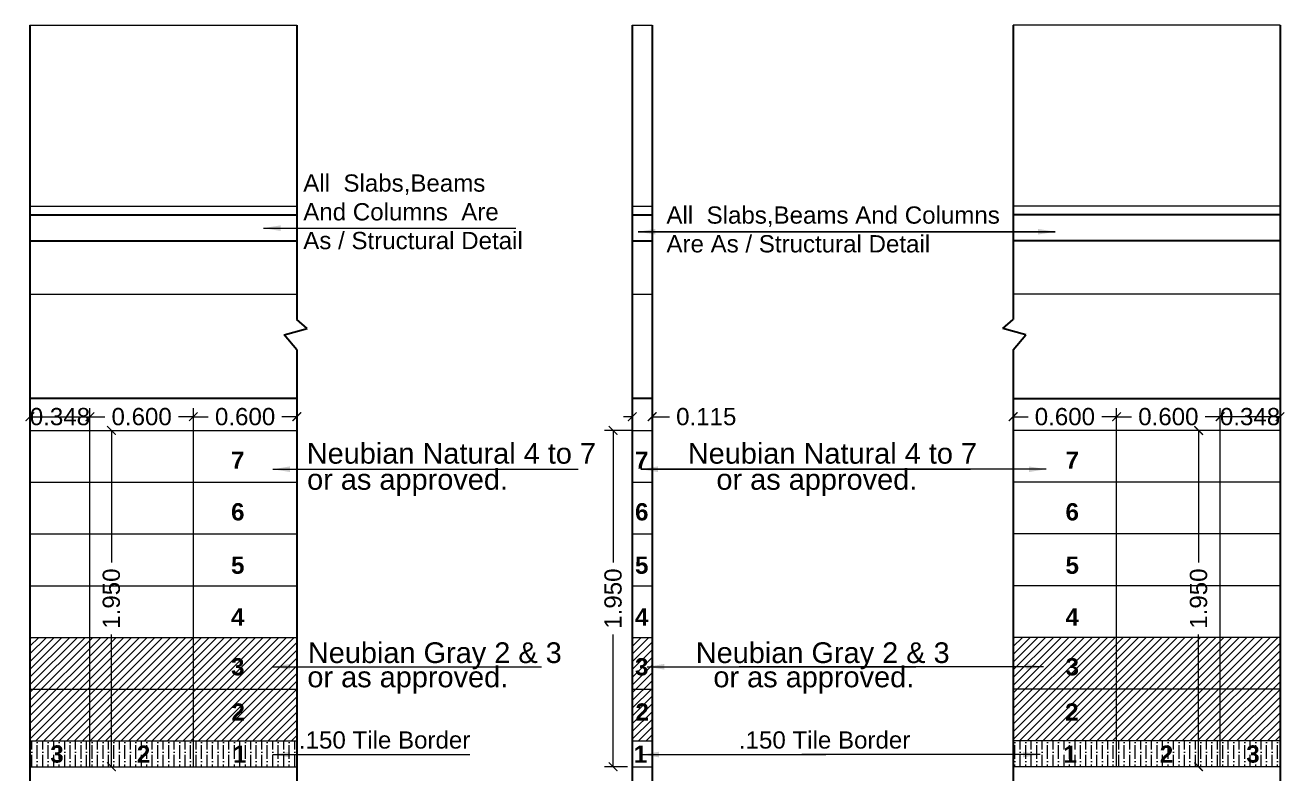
# Model space of a CAD drawing. Header units: millimetres. Extents: x 2733 to 5909, y 1038 to 2089.
# Drawn here: x 2805.37 to 2812.68, y 1051.57 to 1055.91 of the extents above; entities that cross this region are included whole.
import ezdxf

# ---------------------------------------------------------------- set-up
doc = ezdxf.new("R2010")
doc.units = ezdxf.units.MM
doc.header["$PDMODE"] = 35
doc.layers.get('0').update_dxf_attribs({"lineweight": 20})
doc.layers.get('Defpoints').update_dxf_attribs({"lineweight": 15})
for name, color, linetype, lineweight in [('beam', 43, 'Continuous', 20), ('DIM', 6, 'Continuous', 18), ('dim.1', 6, 'Continuous', 18), ('FLOOR FINISH', 10, 'Continuous', 15), ('Hatch', 43, 'Continuous', 13), ('rcc', 5, 'Continuous', 30), ('RD', 7, 'Continuous', 18), ('TEXT', 7, 'Continuous', 15), ('Text-1', 240, 'Continuous', 15), ('TILE HATCH-2', 123, 'Continuous', 9), ('Tiles', 91, 'Continuous', 9), ('Tiles-Text', 230, 'Continuous', 18), ('Wall', 7, 'Continuous', 30)]:
    doc.layers.add(name, color=color, linetype=linetype, lineweight=lineweight)
doc.styles.add('dim-stylus bt', font='arial.ttf')
doc.styles.add('L120', font='arial.ttf', dxfattribs={"height": 0.6})
doc.styles.add('Tabrej', font='arial.ttf')
doc.dimstyles.new('DIMEN', dxfattribs={"dimtxt": 0.3, "dimasz": 0.25, "dimexe": 0.18, "dimexo": 0.0625, "dimgap": 0.09, "dimtad": 0, "dimdec": 3, "dimzin": 0, "dimdsep": 46, "dimtxsty": 'Tabrej', "dimcen": 0, "dimclrd": 256, "dimclre": 256, "dimclrt": 7, "dimadec": 0, "dimazin": 0, "dimtfac": 1, "dimtdec": 3, "dimtofl": 0, "dimtmove": 0, "dimatfit": 1, "dimfxl": 0, "dimtolj": 1, "dimtzin": 0, "dimlwd": -1, "dimlwe": -1, "dimarcsym": 0})
doc.dimstyles.new('Tabrej', dxfattribs={"dimtxt": 4, "dimasz": 0.45, "dimexe": 0.18, "dimexo": 0.0625, "dimgap": 0.09, "dimtad": 0, "dimdec": 3, "dimzin": 0, "dimdsep": 46, "dimtxsty": 'Tabrej', "dimcen": 0, "dimclrd": 256, "dimclre": 256, "dimclrt": 7, "dimaunit": 1, "dimadec": 3, "dimazin": 0, "dimtfac": 1, "dimtdec": 3, "dimtofl": 0, "dimtmove": 0, "dimatfit": 3, "dimfxl": 0, "dimtolj": 1, "dimtzin": 0, "dimlwd": -1, "dimlwe": -1, "dimarcsym": 0})

# ---------------------------------------------------------------- blocks, each defined once
blk = doc.blocks.new('_ArchTick')
at = {"color": 0, "const_width": 0.15}
blk.add_lwpolyline([(-0.5, -0.5), (0.5, 0.5)], dxfattribs=at)
blk = doc.blocks.new('*D311')
at = {"layer": 'Defpoints', "color": 0, "lineweight": 15, "transparency": 16777216}
for p in [(2805.7474, 1053.6424), (2805.3998, 1053.5625), (2805.7474, 1053.5635)]:
    blk.add_point(p, dxfattribs=at)
at = {"layer": 'DIM', "transparency": 16777216}
for p, q in [((2805.3998, 1053.564), (2805.3998, 1053.6924)), ((2805.3998, 1053.6424), (2805.7474, 1053.6424)), ((2805.7474, 1053.565), (2805.7474, 1053.6924))]:
    blk.add_line(p, q, dxfattribs=at)
at = {"layer": 'DIM', "transparency": 16777216, "xscale": 0.05, "yscale": 0.05, "zscale": 0.05, "rotation": 180}
blk.add_blockref('_ArchTick', (2805.3998, 1053.6424), dxfattribs=at)
at = {"layer": 'DIM', "transparency": 16777216, "xscale": 0.05, "yscale": 0.05, "zscale": 0.05}
blk.add_blockref('_ArchTick', (2805.7474, 1053.6424), dxfattribs=at)
at = {"layer": 'DIM', "color": 7, "transparency": 16777216, "insert": (2805.5736, 1053.6424), "char_height": 0.1, "attachment_point": 5, "style": 'Tabrej'}
blk.add_mtext('\\A1;0.348', dxfattribs=at)
blk = doc.blocks.new('*D312')
at = {"layer": 'Defpoints', "color": 0, "lineweight": 15, "transparency": 16777216}
for p in [(2806.3474, 1053.6424), (2805.7474, 1053.5685), (2806.3474, 1053.5635)]:
    blk.add_point(p, dxfattribs=at)
at = {"layer": 'DIM', "transparency": 16777216}
for p, q in [((2805.7474, 1053.57), (2805.7474, 1053.6924)), ((2805.7474, 1053.6424), (2805.8338, 1053.6424)), ((2806.3474, 1053.6424), (2806.261, 1053.6424)), ((2806.3474, 1053.565), (2806.3474, 1053.6924))]:
    blk.add_line(p, q, dxfattribs=at)
at = {"layer": 'DIM', "transparency": 16777216, "xscale": 0.05, "yscale": 0.05, "zscale": 0.05, "rotation": 180}
blk.add_blockref('_ArchTick', (2805.7474, 1053.6424), dxfattribs=at)
at = {"layer": 'DIM', "transparency": 16777216, "xscale": 0.05, "yscale": 0.05, "zscale": 0.05}
blk.add_blockref('_ArchTick', (2806.3474, 1053.6424), dxfattribs=at)
at = {"layer": 'DIM', "color": 7, "transparency": 16777216, "insert": (2806.0474, 1053.6424), "char_height": 0.1, "attachment_point": 5, "style": 'Tabrej'}
blk.add_mtext('\\A1;0.600', dxfattribs=at)
blk = doc.blocks.new('*D313')
at = {"layer": 'Defpoints', "color": 0, "lineweight": 15, "transparency": 16777216}
for p in [(2806.9474, 1053.6424), (2806.3474, 1053.5685), (2806.9474, 1053.5635)]:
    blk.add_point(p, dxfattribs=at)
at = {"layer": 'DIM', "transparency": 16777216}
for p, q in [((2806.3474, 1053.57), (2806.3474, 1053.6924)), ((2806.3474, 1053.6424), (2806.4338, 1053.6424)), ((2806.9474, 1053.6424), (2806.861, 1053.6424)), ((2806.9474, 1053.565), (2806.9474, 1053.6924))]:
    blk.add_line(p, q, dxfattribs=at)
at = {"layer": 'DIM', "transparency": 16777216, "xscale": 0.05, "yscale": 0.05, "zscale": 0.05, "rotation": 180}
blk.add_blockref('_ArchTick', (2806.3474, 1053.6424), dxfattribs=at)
at = {"layer": 'DIM', "transparency": 16777216, "xscale": 0.05, "yscale": 0.05, "zscale": 0.05}
blk.add_blockref('_ArchTick', (2806.9474, 1053.6424), dxfattribs=at)
at = {"layer": 'DIM', "color": 7, "transparency": 16777216, "insert": (2806.6474, 1053.6424), "char_height": 0.1, "attachment_point": 5, "style": 'Tabrej'}
blk.add_mtext('\\A1;0.600', dxfattribs=at)
blk = doc.blocks.new('*D314')
at = {"layer": 'Defpoints', "color": 0, "lineweight": 15, "transparency": 16777216}
for p in [(2805.761, 1053.5625), (2805.7868, 1051.6125), (2805.872, 1051.6125)]:
    blk.add_point(p, dxfattribs=at)
at = {"layer": 'DIM', "transparency": 16777216}
for p, q in [((2805.7625, 1053.5625), (2805.922, 1053.5625)), ((2805.872, 1053.5625), (2805.872, 1052.7964)), ((2805.872, 1051.6125), (2805.872, 1052.3787)), ((2805.7883, 1051.6125), (2805.922, 1051.6125))]:
    blk.add_line(p, q, dxfattribs=at)
at = {"layer": 'DIM', "transparency": 16777216, "xscale": 0.05, "yscale": 0.05, "zscale": 0.05}
for p, rotation in [((2805.872, 1053.5625), 90), ((2805.872, 1051.6125), 270)]:
    blk.add_blockref('_ArchTick', p, dxfattribs=dict(at, rotation=rotation))
at = {"layer": 'DIM', "color": 7, "transparency": 16777216, "insert": (2805.872, 1052.5875), "char_height": 0.1, "attachment_point": 5, "rotation": 90, "style": 'Tabrej'}
blk.add_mtext('\\A1;1.950', dxfattribs=at)
blk = doc.blocks.new('*D327')
at = {"layer": 'Defpoints', "color": 0, "lineweight": 15, "transparency": 16777216}
for p in [(2812.3011, 1053.6424), (2812.3011, 1053.5635), (2812.6487, 1053.5625)]:
    blk.add_point(p, dxfattribs=at)
at = {"layer": 'DIM', "transparency": 16777216}
for p, q in [((2812.3011, 1053.565), (2812.3011, 1053.6924)), ((2812.6487, 1053.6424), (2812.3011, 1053.6424)), ((2812.6487, 1053.564), (2812.6487, 1053.6924))]:
    blk.add_line(p, q, dxfattribs=at)
at = {"layer": 'DIM', "transparency": 16777216, "xscale": 0.05, "yscale": 0.05, "zscale": 0.05, "rotation": 180}
blk.add_blockref('_ArchTick', (2812.3011, 1053.6424), dxfattribs=at)
at = {"layer": 'DIM', "transparency": 16777216, "xscale": 0.05, "yscale": 0.05, "zscale": 0.05}
blk.add_blockref('_ArchTick', (2812.6487, 1053.6424), dxfattribs=at)
at = {"layer": 'DIM', "color": 7, "transparency": 16777216, "insert": (2812.4749, 1053.6424), "char_height": 0.1, "attachment_point": 5, "style": 'Tabrej'}
blk.add_mtext('\\A1;0.348', dxfattribs=at)
blk = doc.blocks.new('*D328')
at = {"layer": 'Defpoints', "color": 0, "lineweight": 15, "transparency": 16777216}
for p in [(2811.7011, 1053.6424), (2812.3011, 1053.5685), (2811.7011, 1053.5635)]:
    blk.add_point(p, dxfattribs=at)
at = {"layer": 'DIM', "transparency": 16777216}
for p, q in [((2811.7011, 1053.565), (2811.7011, 1053.6924)), ((2811.7011, 1053.6424), (2811.7876, 1053.6424)), ((2812.3011, 1053.6424), (2812.2147, 1053.6424)), ((2812.3011, 1053.57), (2812.3011, 1053.6924))]:
    blk.add_line(p, q, dxfattribs=at)
at = {"layer": 'DIM', "transparency": 16777216, "xscale": 0.05, "yscale": 0.05, "zscale": 0.05, "rotation": 180}
blk.add_blockref('_ArchTick', (2811.7011, 1053.6424), dxfattribs=at)
at = {"layer": 'DIM', "transparency": 16777216, "xscale": 0.05, "yscale": 0.05, "zscale": 0.05}
blk.add_blockref('_ArchTick', (2812.3011, 1053.6424), dxfattribs=at)
at = {"layer": 'DIM', "color": 7, "transparency": 16777216, "insert": (2812.0011, 1053.6424), "char_height": 0.1, "attachment_point": 5, "style": 'Tabrej'}
blk.add_mtext('\\A1;0.600', dxfattribs=at)
blk = doc.blocks.new('*D329')
at = {"layer": 'Defpoints', "color": 0, "lineweight": 15, "transparency": 16777216}
for p in [(2811.1011, 1053.6424), (2811.7011, 1053.5685), (2811.1011, 1053.5635)]:
    blk.add_point(p, dxfattribs=at)
at = {"layer": 'DIM', "transparency": 16777216}
for p, q in [((2811.1011, 1053.565), (2811.1011, 1053.6924)), ((2811.1011, 1053.6424), (2811.1876, 1053.6424)), ((2811.7011, 1053.6424), (2811.6147, 1053.6424)), ((2811.7011, 1053.57), (2811.7011, 1053.6924))]:
    blk.add_line(p, q, dxfattribs=at)
at = {"layer": 'DIM', "transparency": 16777216, "xscale": 0.05, "yscale": 0.05, "zscale": 0.05, "rotation": 180}
blk.add_blockref('_ArchTick', (2811.1011, 1053.6424), dxfattribs=at)
at = {"layer": 'DIM', "transparency": 16777216, "xscale": 0.05, "yscale": 0.05, "zscale": 0.05}
blk.add_blockref('_ArchTick', (2811.7011, 1053.6424), dxfattribs=at)
at = {"layer": 'DIM', "color": 7, "transparency": 16777216, "insert": (2811.4011, 1053.6424), "char_height": 0.1, "attachment_point": 5, "style": 'Tabrej'}
blk.add_mtext('\\A1;0.600', dxfattribs=at)
blk = doc.blocks.new('*D330')
at = {"layer": 'Defpoints', "color": 0, "lineweight": 15, "transparency": 16777216}
for p in [(2812.2875, 1053.5625), (2812.1765, 1051.6125), (2812.2617, 1051.6125)]:
    blk.add_point(p, dxfattribs=at)
at = {"layer": 'DIM', "transparency": 16777216}
for p, q in [((2812.286, 1053.5625), (2812.1265, 1053.5625)), ((2812.1765, 1053.5625), (2812.1765, 1052.7964)), ((2812.1765, 1051.6125), (2812.1765, 1052.3787)), ((2812.2602, 1051.6125), (2812.1265, 1051.6125))]:
    blk.add_line(p, q, dxfattribs=at)
at = {"layer": 'DIM', "transparency": 16777216, "xscale": 0.05, "yscale": 0.05, "zscale": 0.05}
for p, rotation in [((2812.1765, 1053.5625), 90), ((2812.1765, 1051.6125), 270)]:
    blk.add_blockref('_ArchTick', p, dxfattribs=dict(at, rotation=rotation))
at = {"layer": 'DIM', "color": 7, "transparency": 16777216, "insert": (2812.1765, 1052.5875), "char_height": 0.1, "attachment_point": 5, "rotation": 90, "style": 'Tabrej'}
blk.add_mtext('\\A1;1.950', dxfattribs=at)
blk = doc.blocks.new('*D331')
at = {"layer": 'Defpoints', "color": 0, "lineweight": 15, "transparency": 16777216}
for p in [(2809.0074, 1053.6424), (2808.8924, 1053.5625), (2809.0074, 1053.5635)]:
    blk.add_point(p, dxfattribs=at)
at = {"layer": 'DIM', "transparency": 16777216}
for p, q in [((2808.8924, 1053.6424), (2808.8424, 1053.6424)), ((2808.8924, 1053.564), (2808.8924, 1053.6924)), ((2809.0074, 1053.565), (2809.0074, 1053.6924)), ((2809.0074, 1053.6424), (2809.1074, 1053.6424))]:
    blk.add_line(p, q, dxfattribs=at)
at = {"layer": 'DIM', "transparency": 16777216, "xscale": 0.05, "yscale": 0.05, "zscale": 0.05}
blk.add_blockref('_ArchTick', (2808.8924, 1053.6424), dxfattribs=at)
at = {"layer": 'DIM', "transparency": 16777216, "xscale": 0.05, "yscale": 0.05, "zscale": 0.05, "rotation": 180}
blk.add_blockref('_ArchTick', (2809.0074, 1053.6424), dxfattribs=at)
at = {"layer": 'DIM', "color": 7, "transparency": 16777216, "insert": (2809.3215, 1053.6424), "char_height": 0.1, "attachment_point": 5, "style": 'Tabrej'}
blk.add_mtext('\\A1;0.115', dxfattribs=at)
blk = doc.blocks.new('*D332')
at = {"layer": 'Defpoints', "color": 0, "lineweight": 15, "transparency": 16777216}
for p in [(2808.8924, 1053.5625), (2808.7814, 1051.6125), (2808.8666, 1051.6125)]:
    blk.add_point(p, dxfattribs=at)
at = {"layer": 'DIM', "transparency": 16777216}
for p, q in [((2808.8909, 1053.5625), (2808.7314, 1053.5625)), ((2808.7814, 1053.5625), (2808.7814, 1052.7964)), ((2808.7814, 1051.6125), (2808.7814, 1052.3787)), ((2808.8651, 1051.6125), (2808.7314, 1051.6125))]:
    blk.add_line(p, q, dxfattribs=at)
at = {"layer": 'DIM', "transparency": 16777216, "xscale": 0.05, "yscale": 0.05, "zscale": 0.05}
for p, rotation in [((2808.7814, 1053.5625), 90), ((2808.7814, 1051.6125), 270)]:
    blk.add_blockref('_ArchTick', p, dxfattribs=dict(at, rotation=rotation))
at = {"layer": 'DIM', "color": 7, "transparency": 16777216, "insert": (2808.7814, 1052.5875), "char_height": 0.1, "attachment_point": 5, "rotation": 90, "style": 'Tabrej'}
blk.add_mtext('\\A1;1.950', dxfattribs=at)
blk = doc.blocks.new('gd')
at = {"layer": 'TEXT', "insert": (2851.3562, 1054.9194), "char_height": 0.1, "width": 22.011289, "attachment_point": 1, "style": 'L120'}
blk.add_mtext('All  Slabs,Beams\\PAnd Columns  Are\\PAs / Structural Detail', dxfattribs=at)
at = {"layer": 'dim.1', "ltscale": 0.02}
blk.add_leader([(2851.125, 1054.6077), (2852.588, 1054.6077)], dimstyle='Tabrej', override={"dimasz": 0.1}, dxfattribs=at)

msp = doc.modelspace()

# ---------------------------------------------------------------- hatches: boundary and pattern name
at = {"layer": 'Hatch', "lineweight": 15}
h = msp.add_hatch(dxfattribs=at)
h.set_pattern_fill('ANSI36', color=256, scale=0.01, angle=45, style=0)
h.set_pattern_definition([(90, (-67.742077, 9.75), (-0.03175, 0.0555625), [0.079375, -0.015875, 0, -0.015875])])
h.paths.add_polyline_path([(2806.9474, 1051.7625), (2806.3474, 1051.7625), (2806.3474, 1051.6125), (2806.9474, 1051.6125)])
h.paths.add_polyline_path([(2806.3474, 1051.7625), (2805.7474, 1051.7625), (2805.7474, 1051.6125), (2806.3474, 1051.6125)])
h.paths.add_polyline_path([(2805.7474, 1051.7625), (2805.3998, 1051.7625), (2805.3998, 1051.6125), (2805.7474, 1051.6125)])
h.paths.add_polyline_path([(2806.5586, 1051.5808), (2806.6862, 1051.5808), (2806.6862, 1051.7869), (2806.5586, 1051.7869)], flags=9)
h.paths.add_polyline_path([(2805.9963, 1051.5809), (2806.124, 1051.5809), (2806.124, 1051.787), (2805.9963, 1051.787)], flags=9)
h.paths.add_polyline_path([(2805.4932, 1051.5818), (2805.6209, 1051.5818), (2805.6209, 1051.7878), (2805.4932, 1051.7878)], flags=9)
h = msp.add_hatch(dxfattribs=at)
h.set_pattern_fill('ANSI36', color=256, scale=0.01, angle=45, style=0)
h.set_pattern_definition([(90, (-71.916522, 9.75), (-0.03175, 0.0555625), [0.079375, -0.015875, 0, -0.015875])])
h.paths.add_polyline_path([(2811.1011, 1051.7625), (2811.7011, 1051.7625), (2811.7011, 1051.6125), (2811.1011, 1051.6125)])
h.paths.add_polyline_path([(2811.7011, 1051.7625), (2812.3011, 1051.7625), (2812.3011, 1051.6125), (2811.7011, 1051.6125)])
h.paths.add_polyline_path([(2812.3011, 1051.7625), (2812.6487, 1051.7625), (2812.6487, 1051.6125), (2812.3011, 1051.6125)])
h.paths.add_polyline_path([(2811.49, 1051.5808), (2811.3623, 1051.5808), (2811.3623, 1051.7869), (2811.49, 1051.7869)], flags=9)
h.paths.add_polyline_path([(2812.0522, 1051.5809), (2811.9245, 1051.5809), (2811.9245, 1051.787), (2812.0522, 1051.787)], flags=9)
h.paths.add_polyline_path([(2812.5553, 1051.5818), (2812.4277, 1051.5818), (2812.4277, 1051.7878), (2812.5553, 1051.7878)], flags=9)
at = {"layer": 'TILE HATCH-2'}
h = msp.add_hatch(dxfattribs=at)
h.set_pattern_fill('ANSI31', color=256, scale=0.01, style=0)
h.set_pattern_definition([(45, (-67.742077, 9.75), (-0.0224506403, 0.0224506403), [])])
h.paths.add_polyline_path([(2806.3474, 1052.0625), (2805.7474, 1052.0625), (2805.7474, 1051.7625), (2806.3474, 1051.7625)])
h.paths.add_polyline_path([(2806.3474, 1052.3625), (2805.7474, 1052.3625), (2805.7474, 1052.0625), (2806.3474, 1052.0625)])
h.paths.add_polyline_path([(2806.9474, 1052.0625), (2806.3474, 1052.0625), (2806.3474, 1051.7625), (2806.9474, 1051.7625)])
h.paths.add_polyline_path([(2805.7474, 1052.3625), (2805.3998, 1052.3625), (2805.3998, 1052.0625), (2805.7474, 1052.0625)])
h.paths.add_polyline_path([(2806.9474, 1052.3625), (2806.3474, 1052.3625), (2806.3474, 1052.0625), (2806.9474, 1052.0625)])
h.paths.add_polyline_path([(2805.7474, 1052.0625), (2805.3998, 1052.0625), (2805.3998, 1051.7625), (2805.7474, 1051.7625)])
h.paths.add_polyline_path([(2806.5451, 1051.8252), (2806.6728, 1051.8252), (2806.6728, 1052.0313), (2806.5451, 1052.0313)], flags=24)
h.paths.add_polyline_path([(2806.5413, 1052.0877), (2806.669, 1052.0877), (2806.669, 1052.2938), (2806.5413, 1052.2938)], flags=24)
h = msp.add_hatch(dxfattribs=at)
h.set_pattern_fill('ANSI31', color=256, scale=0.01, style=0)
h.set_pattern_definition([(45, (-69.014512, 0), (-0.0224506403, 0.0224506403), [])])
h.paths.add_polyline_path([(2809.0074, 1052.0625), (2808.8924, 1052.0625), (2808.8924, 1051.7625), (2809.0074, 1051.7625)])
h.paths.add_polyline_path([(2809.0074, 1052.3625), (2808.8924, 1052.3625), (2808.8924, 1052.0625), (2809.0074, 1052.0625)])
h.paths.add_polyline_path([(2808.8876, 1051.8252), (2809.0153, 1051.8252), (2809.0153, 1052.0313), (2808.8876, 1052.0313)], flags=9)
h.paths.add_polyline_path([(2808.8838, 1052.0877), (2809.0115, 1052.0877), (2809.0115, 1052.2938), (2808.8838, 1052.2938)], flags=9)
h = msp.add_hatch(dxfattribs=at)
h.set_pattern_fill('ANSI31', color=256, scale=0.01, style=0)
h.set_pattern_definition([(45, (-71.916522, 9.75), (-0.0224506403, 0.0224506403), [])])
h.paths.add_polyline_path([(2811.7011, 1052.0625), (2812.3011, 1052.0625), (2812.3011, 1051.7625), (2811.7011, 1051.7625)])
h.paths.add_polyline_path([(2811.7011, 1052.3625), (2812.3011, 1052.3625), (2812.3011, 1052.0625), (2811.7011, 1052.0625)])
h.paths.add_polyline_path([(2811.1011, 1052.0625), (2811.7011, 1052.0625), (2811.7011, 1051.7625), (2811.1011, 1051.7625)])
h.paths.add_polyline_path([(2812.3011, 1052.3625), (2812.6487, 1052.3625), (2812.6487, 1052.0625), (2812.3011, 1052.0625)])
h.paths.add_polyline_path([(2811.1011, 1052.3625), (2811.7011, 1052.3625), (2811.7011, 1052.0625), (2811.1011, 1052.0625)])
h.paths.add_polyline_path([(2812.3011, 1052.0625), (2812.6487, 1052.0625), (2812.6487, 1051.7625), (2812.3011, 1051.7625)])
h.paths.add_polyline_path([(2811.5034, 1051.8252), (2811.3757, 1051.8252), (2811.3757, 1052.0313), (2811.5034, 1052.0313)], flags=24)
h.paths.add_polyline_path([(2811.5072, 1052.0877), (2811.3795, 1052.0877), (2811.3795, 1052.2938), (2811.5072, 1052.2938)], flags=24)

# ---------------------------------------------------------------- linework, layer by layer
at = {"lineweight": 15}
for p, q in [((2805.3998, 1055.9125), (2806.9474, 1055.9125)), ((2808.8924, 1055.9125), (2809.0074, 1055.9125)), ((2812.6487, 1055.9125), (2811.1011, 1055.9125))]:
    msp.add_line(p, q, dxfattribs=at)
at = {"layer": 'beam', "lineweight": 15}
for p, q in [((2805.3998, 1054.3525), (2806.9474, 1054.3525)), ((2808.8924, 1054.3525), (2809.0074, 1054.3525)), ((2812.6487, 1054.3525), (2811.1011, 1054.3525))]:
    msp.add_line(p, q, dxfattribs=at)
at = {"layer": 'FLOOR FINISH', "lineweight": 15}
for p, q in [((2805.3998, 1054.8625), (2806.9474, 1054.8625)), ((2808.8924, 1054.8625), (2809.0074, 1054.8625)), ((2812.6487, 1054.8625), (2811.1011, 1054.8625)), ((2805.3998, 1051.6125), (2806.9474, 1051.6125)), ((2808.8924, 1051.6125), (2809.0074, 1051.6125)), ((2812.6487, 1051.6125), (2811.1011, 1051.6125))]:
    msp.add_line(p, q, dxfattribs=at)
at = {"layer": 'rcc'}
for p, q in [((2805.3998, 1054.8125), (2806.9474, 1054.8125)), ((2808.8924, 1054.8125), (2809.0074, 1054.8125)), ((2812.6487, 1054.8125), (2811.1011, 1054.8125)), ((2805.3998, 1054.6625), (2806.9474, 1054.6625)), ((2808.8924, 1054.6625), (2809.0074, 1054.6625)), ((2812.6487, 1054.6625), (2811.1011, 1054.6625))]:
    msp.add_line(p, q, dxfattribs=at)
at = {"layer": 'Tiles', "lineweight": 15}
for p, q in [((2805.3998, 1053.5625), (2806.9474, 1053.5625)), ((2805.7474, 1051.6125), (2805.7474, 1053.5625)), ((2806.3474, 1051.6125), (2806.3474, 1053.5625)), ((2808.8924, 1053.5625), (2809.0074, 1053.5625)), ((2812.6487, 1053.5625), (2811.1011, 1053.5625)), ((2811.7011, 1051.6125), (2811.7011, 1053.5625)), ((2812.3011, 1051.6125), (2812.3011, 1053.5625)), ((2805.3998, 1053.2625), (2806.9474, 1053.2625)), ((2808.8924, 1053.2625), (2809.0074, 1053.2625)), ((2812.6487, 1053.2625), (2811.1011, 1053.2625)), ((2805.3998, 1052.9625), (2806.9474, 1052.9625)), ((2808.8924, 1052.9625), (2809.0074, 1052.9625)), ((2812.6487, 1052.9625), (2811.1011, 1052.9625)), ((2805.3998, 1052.6625), (2806.9474, 1052.6625)), ((2808.8924, 1052.6625), (2809.0074, 1052.6625)), ((2812.6487, 1052.6625), (2811.1011, 1052.6625)), ((2805.3998, 1052.3625), (2806.9474, 1052.3625)), ((2808.8924, 1052.3625), (2809.0074, 1052.3625)), ((2812.6487, 1052.3625), (2811.1011, 1052.3625)), ((2805.3998, 1052.0625), (2806.9474, 1052.0625)), ((2808.8924, 1052.0625), (2809.0074, 1052.0625)), ((2812.6487, 1052.0625), (2811.1011, 1052.0625)), ((2805.3998, 1051.7625), (2806.9474, 1051.7625)), ((2808.8924, 1051.7625), (2809.0074, 1051.7625)), ((2812.6487, 1051.7625), (2811.1011, 1051.7625))]:
    msp.add_line(p, q, dxfattribs=at)
at = {"layer": 'Wall'}
for p, q in [((2805.3998, 1055.9125), (2805.3998, 1041.8125)), ((2806.9474, 1055.9125), (2806.9474, 1054.2061)), ((2808.8924, 1055.9125), (2808.8924, 1041.8125)), ((2809.0074, 1055.9125), (2809.0074, 1041.8125)), ((2811.1011, 1055.9125), (2811.1011, 1054.2061)), ((2812.6487, 1055.9125), (2812.6487, 1041.8125)), ((2806.8745, 1054.118), (2807.0065, 1054.1541)), ((2807.0065, 1054.1541), (2806.9474, 1054.2061)), ((2811.042, 1054.1541), (2811.1011, 1054.2061)), ((2811.174, 1054.118), (2811.042, 1054.1541)), ((2806.9474, 1054.0305), (2806.8745, 1054.118)), ((2811.1011, 1054.0305), (2811.174, 1054.118)), ((2806.9474, 1054.0305), (2806.9474, 1050.9233)), ((2811.1011, 1054.0305), (2811.1011, 1050.9233)), ((2806.9474, 1053.7475), (2805.3998, 1053.7475)), ((2809.0074, 1053.7475), (2808.8924, 1053.7475)), ((2811.1011, 1053.7475), (2812.6487, 1053.7475))]:
    msp.add_line(p, q, dxfattribs=at)

# ---------------------------------------------------------------- block references
at = {"layer": 'RD', "lineweight": 15}
msp.add_blockref('gd', (-44.3716, 0.1279), dxfattribs=at)

# ---------------------------------------------------------------- texts
at = {"layer": 'TEXT', "char_height": 0.1, "style": 'L120'}
for s, insert, width, attachment_point in [('All  Slabs,Beams And Columns  \\PAre As / Structural Detail', (2809.0906, 1054.8617), 22.011289, 1), ('{\\fArial|b0|i0|c0|p34; .150 Tile Border}', (2807.9534, 1051.8178), 1.137347, 3), ('{\\fArial|b0|i0|c0|p34; .150 Tile Border}', (2810.5047, 1051.8178), 1.137347, 3)]:
    msp.add_mtext(s, dxfattribs=dict(at, insert=insert, width=width, attachment_point=attachment_point))
at = {"layer": 'Text-1', "linetype": 'Continuous', "style": 'dim-stylus bt'}
for s, p in [('        Neubian Natural 4 to 7', (2806.6323, 1053.3699)), ('        Neubian Natural 4 to 7', (2808.8419, 1053.3699)), ('or as approved.', (2807.007, 1053.2188)), ('or as approved.', (2809.3805, 1053.2188)), ('     Neubian Gray 2 & 3', (2806.7785, 1052.214)), ('     Neubian Gray 2 & 3', (2809.0279, 1052.214)), ('or as approved.', (2807.0084, 1052.0734)), ('or as approved.', (2809.3628, 1052.0734))]:
    msp.add_text(s, height=0.12, dxfattribs=at).set_placement(p)
at = {"layer": 'Tiles-Text', "char_height": 0.1, "width": 0.096954, "attachment_point": 5, "style": 'dim-stylus bt'}
for s, insert in [('{\\fArial|b1|i0|c0|p34;7}', (2806.6048, 1053.3902)), ('{\\fArial|b1|i0|c0|p34;7}', (2808.9473, 1053.3902)), ('{\\fArial|b1|i0|c0|p34;7}', (2811.4437, 1053.3902)), ('{\\fArial|b1|i0|c0|p34;6}', (2806.6048, 1053.0902)), ('{\\fArial|b1|i0|c0|p34;6}', (2808.9473, 1053.0902)), ('{\\fArial|b1|i0|c0|p34;6}', (2811.4437, 1053.0902)), ('{\\fArial|b1|i0|c0|p34;5}', (2806.6048, 1052.7807)), ('{\\fArial|b1|i0|c0|p34;5}', (2808.9473, 1052.7807)), ('{\\fArial|b1|i0|c0|p34;5}', (2811.4437, 1052.7807)), ('{\\fArial|b1|i0|c0|p34;4}', (2806.6048, 1052.4809)), ('{\\fArial|b1|i0|c0|p34;4}', (2808.9473, 1052.4809)), ('{\\fArial|b1|i0|c0|p34;4}', (2811.4437, 1052.4809)), ('{\\fArial|b1|i0|c0|p34;3}', (2806.6048, 1052.1917)), ('{\\fArial|b1|i0|c0|p34;3}', (2808.9473, 1052.1917)), ('{\\fArial|b1|i0|c0|p34;3}', (2811.4437, 1052.1917)), ('{\\fArial|b1|i0|c0|p34;2}', (2806.6072, 1051.93)), ('{\\fArial|b1|i0|c0|p34;2}', (2808.9497, 1051.93)), ('{\\fArial|b1|i0|c0|p34;2}', (2811.4413, 1051.93)), ('{\\fArial|b1|i0|c0|p34;3}', (2805.5566, 1051.6857)), ('{\\fArial|b1|i0|c0|p34;2}', (2806.0584, 1051.6857)), ('{\\fArial|b1|i0|c0|p34;1}', (2806.6166, 1051.6856)), ('{\\fArial|b1|i0|c0|p34;1}', (2808.9401, 1051.6856)), ('{\\fArial|b1|i0|c0|p34;1}', (2811.432, 1051.6856)), ('{\\fArial|b1|i0|c0|p34;2}', (2811.9902, 1051.6857)), ('{\\fArial|b1|i0|c0|p34;3}', (2812.4919, 1051.6857))]:
    msp.add_mtext(s, dxfattribs=dict(at, insert=insert))

# ---------------------------------------------------------------- dimensions: what is measured, and where the dimension line sits
at = {"layer": 'DIM'}
for base, p1, p2, picture, middle in [((2805.7474, 1053.6424), (2805.3998, 1053.5625), (2805.7474, 1053.5635), '*D311', (2805.5736, 1053.6424)), ((2809.0074, 1053.6424), (2808.8924, 1053.5625), (2809.0074, 1053.5635), '*D331', (2809.3215, 1053.6424))]:
    dim = msp.add_linear_dim(base=base, p1=p1, p2=p2, dimstyle='DIMEN', override={"dimscale": 0.5, "dimtxt": 0.2, "dimasz": 0.1, "dimexe": 0.1, "dimexo": 0.003, "dimblk1": 'ArchTick', "dimblk2": 'ArchTick', "dimsah": 1}, dxfattribs=at)
    dim.commit()
    dim.dimension.update_dxf_attribs({"geometry": picture, "text_midpoint": middle, "dimtype": 160})
for base, p1, p2, picture, middle in [((2806.3474, 1053.6424), (2805.7474, 1053.5685), (2806.3474, 1053.5635), '*D312', (2806.0474, 1053.6424)), ((2806.9474, 1053.6424), (2806.3474, 1053.5685), (2806.9474, 1053.5635), '*D313', (2806.6474, 1053.6424))]:
    dim = msp.add_linear_dim(base=base, p1=p1, p2=p2, dimstyle='DIMEN', override={"dimscale": 0.5, "dimtxt": 0.2, "dimasz": 0.1, "dimexe": 0.1, "dimexo": 0.003, "dimblk1": 'ArchTick', "dimblk2": 'ArchTick', "dimsah": 1}, dxfattribs=at)
    dim.commit()
    dim.dimension.update_dxf_attribs({"geometry": picture, "text_midpoint": middle})
for base, p1, p2, angle, picture, middle in [((2811.1011, 1053.6424), (2811.7011, 1053.5685), (2811.1011, 1053.5635), 180, '*D329', (2811.4011, 1053.6424)), ((2811.7011, 1053.6424), (2812.3011, 1053.5685), (2811.7011, 1053.5635), 180, '*D328', (2812.0011, 1053.6424)), ((2805.872, 1051.6125), (2805.761, 1053.5625), (2805.7868, 1051.6125), 90, '*D314', (2805.872, 1052.5875)), ((2808.7814, 1051.6125), (2808.8924, 1053.5625), (2808.8666, 1051.6125), 90, '*D332', (2808.7814, 1052.5875)), ((2812.1765, 1051.6125), (2812.2875, 1053.5625), (2812.2617, 1051.6125), 90, '*D330', (2812.1765, 1052.5875))]:
    dim = msp.add_linear_dim(base=base, p1=p1, p2=p2, angle=angle, dimstyle='DIMEN', override={"dimscale": 0.5, "dimtxt": 0.2, "dimasz": 0.1, "dimexe": 0.1, "dimexo": 0.003, "dimblk1": 'ArchTick', "dimblk2": 'ArchTick', "dimsah": 1}, dxfattribs=at)
    dim.commit()
    dim.dimension.update_dxf_attribs({"geometry": picture, "text_midpoint": middle})
dim = msp.add_linear_dim(base=(2812.3011, 1053.6424), p1=(2812.6487, 1053.5625), p2=(2812.3011, 1053.5635), angle=180, dimstyle='DIMEN', override={"dimscale": 0.5, "dimtxt": 0.2, "dimasz": 0.1, "dimexe": 0.1, "dimexo": 0.003, "dimblk1": 'ArchTick', "dimblk2": 'ArchTick', "dimsah": 1}, dxfattribs=at)
dim.commit()
dim.dimension.update_dxf_attribs({"geometry": '*D327', "text_midpoint": (2812.4749, 1053.6424), "dimtype": 160})

# ---------------------------------------------------------------- leaders
at = {"layer": 'dim.1', "ltscale": 0.02}
for points in [[(2808.9267, 1054.7148), (2811.3448, 1054.7148)], [(2811.3448, 1054.7148), (2808.9267, 1054.7148)], [(2806.8082, 1053.3377), (2808.5795, 1053.3377)], [(2808.9417, 1053.3377), (2810.8534, 1053.3377)], [(2811.2922, 1053.3377), (2808.9417, 1053.3377)], [(2806.8082, 1052.1923), (2808.3656, 1052.1923)], [(2808.9789, 1052.1923), (2810.5363, 1052.1923)], [(2811.2769, 1052.1923), (2809.5116, 1052.1923)], [(2806.8082, 1051.6833), (2807.9507, 1051.6833)], [(2808.9477, 1051.6833), (2810.0147, 1051.6833)], [(2811.2583, 1051.6833), (2809.8758, 1051.6833)]]:
    msp.add_leader(points, dimstyle='Tabrej', override={"dimasz": 0.1}, dxfattribs=at)

doc.saveas('drawing.dxf')
